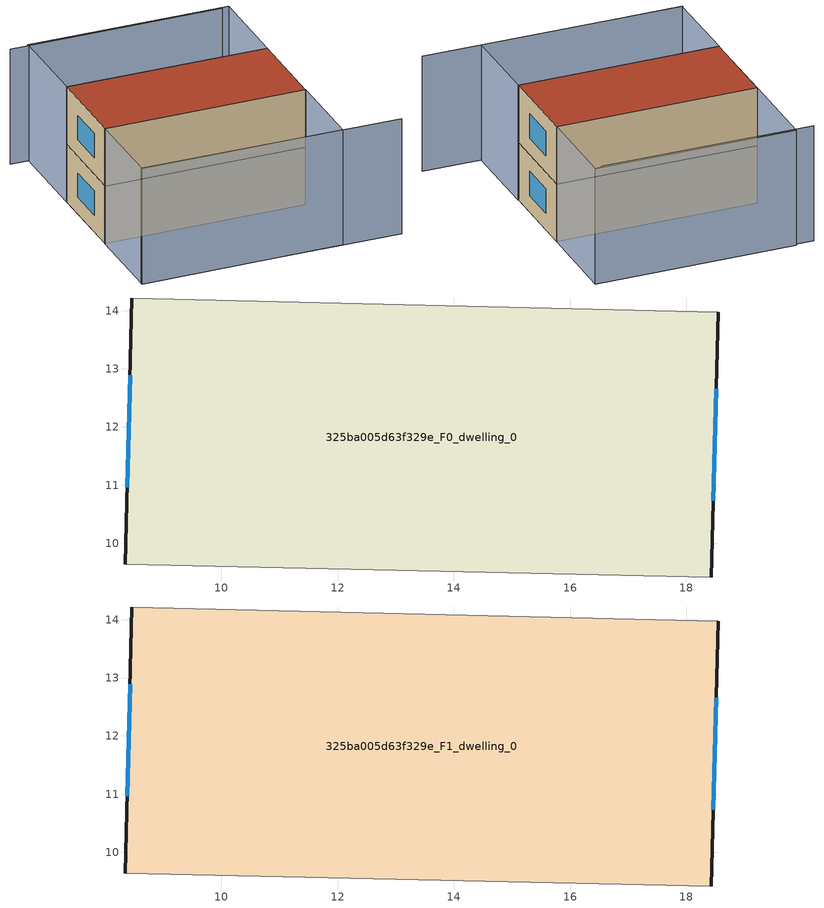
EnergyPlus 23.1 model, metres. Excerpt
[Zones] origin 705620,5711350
325ba005d63f329e_F0_dwelling_0
 floor ground (EU_floor_Construction): 18.54,13.97 18.42,9.42 8.35,9.64 8.47,14.22 z0
 wall outside (EU_wall_Construction): 18.42,9.42 18.54,13.97 / 8.47,14.22 8.35,9.64 z0:3
 wall adiabatic (EU_wall_Construction): 18.54,13.97 8.47,14.22 / 8.35,9.64 18.42,9.42 z0:3
 window (EU_Window_Construction): 18.46,10.73 18.51,12.65 / 8.43,12.89 8.39,10.96 z0.87:2.13
325ba005d63f329e_F1_dwelling_0
 floor to 325ba005d63f329e_F0_dwelling_0 (EU_floor_Construction): 18.54,13.97 18.42,9.42 8.35,9.64 8.47,14.22 z3
 wall outside (EU_wall_Construction): 18.42,9.42 18.54,13.97 / 8.47,14.22 8.35,9.64 z3:6
 wall adiabatic (EU_wall_Construction): 18.54,13.97 8.47,14.22 / 8.35,9.64 18.42,9.42 z3:6
 window (EU_Window_Construction): 18.46,10.73 18.51,12.65 / 8.43,12.89 8.39,10.96 z3.87:5.13
 roof outside (EU_roof_Construction): 18.42,9.42 18.54,13.97 8.47,14.22 8.35,9.64 z6
shading: 8.23,5.28 21.3,4.91 / 18.3,18.49 7.64,18.76 / 18.35,5 8.24,5.22 / 8.24,5.22 8.34,9.64 / 8.34,9.64 18.45,9.42 / 18.45,9.42 18.35,5 / 18.55,13.97 8.47,14.22 / 8.47,14.22 8.58,18.86 / 8.58,18.86 18.66,18.61 / 18.66,18.61 18.55,13.97 z0:6
[Building]
EU S2 Campaign: North Axis=0; Terrain=City; Solar Distribution=FullExterior
[Site:Location]
London: Latitude=51.5; Longitude=-0.5; Time Zone=0; Elevation=25
[SizingPeriod:WeatherFileDays]
AnnualSizingPeriod: Begin Month=1; Begin Day of Month=1; End Month=12; End Day of Month=31; Day of Week for Start Day=Monday; Use Weather File Daylight Saving Period=No; Use Weather File Rain and Snow Indicators=No
[MATERIAL]
EU_InternalMass_Material: Roughness=MediumRough; Thickness=0.1; Conductivity=1; Density=1800; Specific Heat=900; Thermal Absorptance=0.9; Solar Absorptance=0.7; Visible Absorptance=0.7
[MATERIAL:NOMASS] Roughness=MediumRough; Thermal Absorptance=0.9; Solar Absorptance=0.7; Visible Absorptance=0.7
Name | Thermal Resistance
EU_wall_NoMass | 0.724719
EU_roof_NoMass | 2.98947
EU_floor_NoMass | 2.39157
[WINDOWMATERIAL:SIMPLEGLAZINGSYSTEM]
EU_Window_SimpleGlazing: UFactor=2.63425; Solar Heat Gain Coefficient=0.76; Visible Transmittance=0.76
[CONSTRUCTION]
EU_wall_Construction: EU_wall_NoMass
EU_roof_Construction: EU_roof_NoMass
EU_floor_Construction: EU_floor_NoMass
EU_Window_Construction: EU_Window_SimpleGlazing
EU_InternalMass_Construction: EU_InternalMass_Material
[ZONE] Type=1; Multiplier=1; Ceiling Height=autocalculate; Volume=138.039; Floor Area=autocalculate; Part of Total Floor Area=Yes
325ba005d63f329e_F0_dwelling_0; 325ba005d63f329e_F1_dwelling_0
[INTERNALMASS] Construction=EU_InternalMass_Construction; Surface Area=46.0128
Name | Zone or ZoneList
325ba005d63f329e_F0_dwelling_0_EU_InternalMass | 325ba005d63f329e_F0_dwelling_0
325ba005d63f329e_F1_dwelling_0_EU_InternalMass | 325ba005d63f329e_F1_dwelling_0
[OTHEREQUIPMENT] Fuel Type=Electricity; Design Level Calculation Method=Watts/Area; Power per Zone Floor Area=1; Fraction Latent=0; Fraction Radiant=0; Fraction Lost=0; Carbon Dioxide Generation Rate=0; EndUse Subcategory=EU_Step8_InternalGains
Name | Zone or ZoneList or Space or SpaceList | Schedule
EU_Step8_InternalGain_325ba005d63f329e_F0_dwelling_0_f000 | 325ba005d63f329e_F0_dwelling_0 | EU_Step8_GainSchedule_325ba005d63f329e_F0_dwelling_0_f000
EU_Step8_InternalGain_325ba005d63f329e_F1_dwelling_0_f000 | 325ba005d63f329e_F1_dwelling_0 | EU_Step8_GainSchedule_325ba005d63f329e_F1_dwelling_0_f000
[ZONEVENTILATION:DESIGNFLOWRATE] Schedule=EU_AlwaysOn; Design Flow Rate Calculation Method=AirChanges/Hour; Air Changes per Hour=0.418135; Ventilation Type=Natural; Fan Pressure Rise=0; Fan Total Efficiency=1; Constant Term Coefficient=1; Temperature Term Coefficient=0; Velocity Term Coefficient=0; Velocity Squared Term Coefficient=0; Minimum Indoor Temperature=-100; Maximum Indoor Temperature=100; Delta Temperature=-100; Minimum Outdoor Temperature=-100; Maximum Outdoor Temperature=100; Maximum Wind Speed=40
Name | Zone or ZoneList or Space or SpaceList
EU_ConstantAir_325ba005d63f329e_F0_dwelling_0 | 325ba005d63f329e_F0_dwelling_0
EU_ConstantAir_325ba005d63f329e_F1_dwelling_0 | 325ba005d63f329e_F1_dwelling_0
[HVACTEMPLATE:THERMOSTAT] Constant Heating Setpoint=20; Constant Cooling Setpoint=50
EU_HeatOnly_325ba005d63f329e_F0_dwelling_0; EU_HeatOnly_325ba005d63f329e_F1_dwelling_0
[HVACTEMPLATE:ZONE:IDEALLOADSAIRSYSTEM] System Availability Schedule=EU_AlwaysOn; Maximum Heating Supply Air Temperature=50; Minimum Cooling Supply Air Temperature=13; Maximum Heating Supply Air Humidity Ratio=0.0156; Minimum Cooling Supply Air Humidity Ratio=0.0077; Heating Limit=NoLimit; Cooling Limit=NoLimit; Heating Availability Schedule=EU_AlwaysOn; Cooling Availability Schedule=EU_CoolingOff; Dehumidification Control Type=ConstantSensibleHeatRatio; Cooling Sensible Heat Ratio=0.7; Dehumidification Setpoint=60; Humidification Control Type=None; Humidification Setpoint=30; Outdoor Air Method=None; Outdoor Air Flow Rate per Person=0.00944; Outdoor Air Flow Rate per Zone Floor Area=0; Outdoor Air Flow Rate per Zone=0; Demand Controlled Ventilation Type=None; Outdoor Air Economizer Type=NoEconomizer; Heat Recovery Type=None; Sensible Heat Recovery Effectiveness=0.7; Latent Heat Recovery Effectiveness=0.65
Name | Template Thermostat
325ba005d63f329e_F0_dwelling_0 | EU_HeatOnly_325ba005d63f329e_F0_dwelling_0
325ba005d63f329e_F1_dwelling_0 | EU_HeatOnly_325ba005d63f329e_F1_dwelling_0
[SIZING:ZONE] Zone Cooling Design Supply Air Temperature Input Method=SupplyAirTemperature; Zone Cooling Design Supply Air Temperature=13; Zone Heating Design Supply Air Temperature Input Method=SupplyAirTemperature; Zone Heating Design Supply Air Temperature=50; Zone Cooling Design Supply Air Humidity Ratio=0.008; Zone Heating Design Supply Air Humidity Ratio=0.008; Cooling Design Air Flow Method=DesignDay; Cooling Design Air Flow Rate=0; Cooling Minimum Air Flow per Zone Floor Area=0.000762; Cooling Minimum Air Flow=0; Cooling Minimum Air Flow Fraction=0.2; Heating Design Air Flow Method=DesignDay; Heating Design Air Flow Rate=0; Heating Maximum Air Flow per Zone Floor Area=0.002032; Heating Maximum Air Flow=0.141576; Heating Maximum Air Flow Fraction=0.3; Account for Dedicated Outdoor Air System=No; Dedicated Outdoor Air System Control Strategy=NeutralSupplyAir; Dedicated Outdoor Air Low Setpoint Temperature for Design=autosize; Dedicated Outdoor Air High Setpoint Temperature for Design=autosize; Zone Load Sizing Method=Sensible Load Only No Latent Load; Zone Latent Cooling Design Supply Air Humidity Ratio Input Method=HumidityRatioDifference; Zone Cooling Design Supply Air Humidity Ratio Difference=0.005; Zone Latent Heating Design Supply Air Humidity Ratio Input Method=HumidityRatioDifference; Zone Humidification Design Supply Air Humidity Ratio Difference=0.005
325ba005d63f329e_F0_dwelling_0; 325ba005d63f329e_F1_dwelling_0
[SCHEDULE:CONSTANT]
Name | Hourly Value
EU_AlwaysOn | 1
EU_CoolingOff | 0
[SCHEDULE:FILE] Column Number=1; Rows to Skip at Top=0; Number of Hours of Data=8760; Column Separator=Comma; Interpolate to Timestep=No; Minutes per Item=60; Adjust Schedule for Daylight Savings=Yes
Name | File
EU_Step8_GainSchedule_325ba005d63f329e_F0_dwelling_0_f000 | ../../schedules/325ba005d63f329e/325ba005d63f329e_F0_dwelling_0_f000_gain.csv
EU_Step8_GainSchedule_325ba005d63f329e_F1_dwelling_0_f000 | ../../schedules/325ba005d63f329e/325ba005d63f329e_F1_dwelling_0_f000_gain.csv
